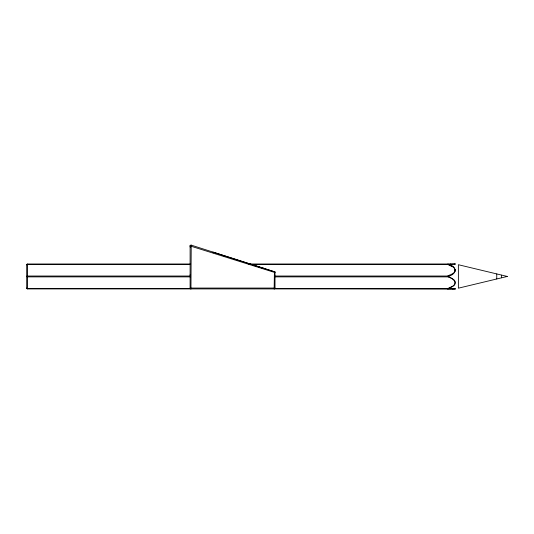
<?xml version="1.0" encoding="UTF-8"?>
<svg xmlns="http://www.w3.org/2000/svg" width="534" height="534" viewBox="0 0 534 534"><rect width="100%" height="100%" fill="white"/><g stroke="black" fill="none" stroke-linecap="round" stroke-linejoin="round"><path stroke-width="0.8" d="M447.792 288.814L447.792 288.493A39.423 34.136 0 0 0 450.576 287.232C458.579 284.629 454.307 278.027 447.792 276.879L274.356 276.879M449.895 275.103L447.792 276.031C448.22 277.567 454.454 278.454 455.348 281.885C455.896 285.837 450.743 287.312 447.993 288.781A0.848 0.367 -90 0 1 447.832 288.914A0.848 0.367 90 0 0 447.993 288.781L448.326 288.64M447.953 276.372C456.784 274.569 457.878 266.459 447.993 264.13A0.848 0.367 -89.9 0 0 447.832 263.996L447.792 264.417L449.007 264.937A29.837 25.839 0 0 1 451.711 266.286M455.348 271.025L455.348 269.45M274.156 288.914A0.848 0.848 0 0 0 275.003 288.066L275.003 271.933L191.219 245.126L190.958 288.901M223.94 256.04L224.066 255.639M274.356 276.031L447.792 276.031L448.847 275.577A29.45 25.505 0 0 0 451.918 274.049C456.256 272.72 455.869 267.494 451.711 266.292M455.142 270.985L455.135 269.456M449.962 275.531L449.314 275.844M448.82 276.078L448.159 276.378M454.901 264.03L447.806 264.397L250.179 264.417M454.841 264.03L455.415 264.016M190.124 245.934L274.99 272.554A0.848 0.848 0 0 0 274.416 271.746L274.156 288.901M455.268 288.914L27.548 288.914A0.848 0.848 0 0 1 26.7 288.066L26.7 264.844A0.848 0.848 0 0 1 27.548 263.996L190.144 263.996M248.51 263.996L455.222 263.996M190.144 264.417L27.548 264.417A0.848 0.427 0 0 0 26.7 264.844M190.144 276.031L27.548 276.031A0.848 0.427 0 0 0 26.7 276.452A0.848 0.427 0 0 0 27.548 276.879L190.144 276.879M190.124 288.066L274.99 288.066M190.144 288.493L27.548 288.493A0.848 0.427 0 0 1 26.7 288.066M274.356 288.493L449.154 288.794M449.641 288.807L451.364 288.827M448.66 288.794L449.802 288.807M448.326 288.787L447.879 288.64M453.326 288.861L452.098 288.841M452.799 288.847L449.962 288.807M455.048 288.887L455.415 288.894L453.693 288.861M452.665 288.847L454.461 288.874M254.865 265.778L256.113 266.132M258.603 266.846L259.851 267.207M261.093 267.561L263.589 268.282M275.003 271.966L212.879 252.081A12.202 2.39 17.7 0 0 213.446 252.842M450.436 265.264L450.903 265.505M451.003 265.905L450.569 265.685A39.149 33.902 0 0 0 448.794 264.844M501.546 275.17L501.546 277.74M496.754 273.975L496.754 278.935M190.111 245.68L190.111 288.066A0.848 0.848 0 0 0 190.958 288.914M27.548 264.023L27.548 288.887M450.502 264.003A0.848 0.421 90 0 1 450.603 264.056M190.111 245.934A0.848 0.848 0 0 1 191.219 245.126M190.378 247.249A0.848 0.848 0 0 1 190.111 246.628M190.111 275.103A0.848 0.848 0 0 1 190.384 274.476M507.3 276.452L458.379 288.18L458.379 264.724L507.3 276.452"/></g></svg>
